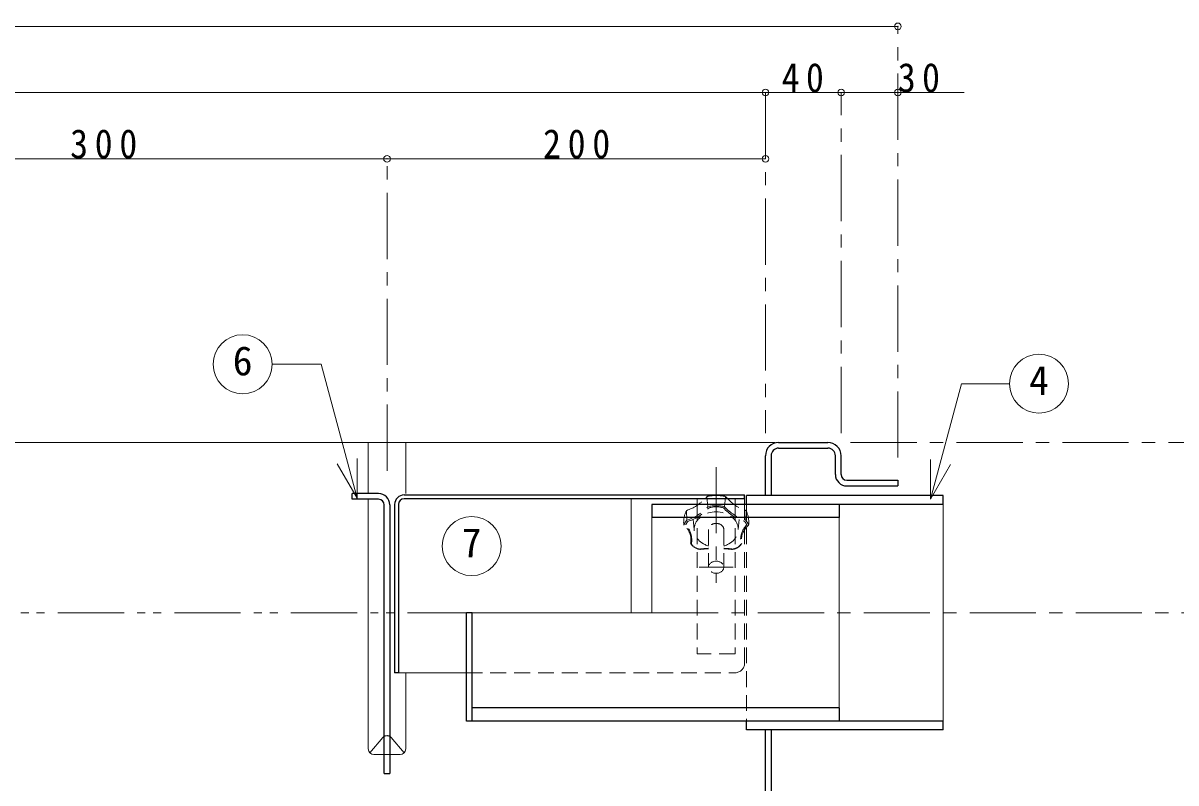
# Model space of a CAD drawing. Units: millimetres at full size, sheet at 1:7. Extents: x -1465 to 1370, y -987 to 980.
# Drawn here: x -187 to 422, y -770 to -369 of the extents above; entities that cross this region are included whole.
import ezdxf
from ezdxf.enums import TextEntityAlignment as Align

# ---------------------------------------------------------------- set-up
doc = ezdxf.new("R2010")
doc.units = ezdxf.units.MM
doc.header["$LTSCALE"] = 7
doc.header["$PDMODE"] = 32
doc.header["$PDSIZE"] = 3.5
for name, pattern in [('CHAIN1', [8, 5, -1, 1, -1]), ('DASHED1', [1.8, 1.2, -0.6]), ('DOUBLE_CHAIN1', [8.8, 5, -1, 0.6, -0.6, 0.6, -1])]:
    doc.linetypes.add(name, pattern=pattern)
doc.layers.add('0-0____1', color=4, linetype='Continuous', lineweight=9)
doc.styles.add('ＭＳ ゴシック', font='')
doc.styles.get('ＭＳ ゴシック').set_extended_font_data('MS Gothic')

msp = doc.modelspace()

# ---------------------------------------------------------------- linework, layer by layer
at = {"layer": '0-0____1'}
for p, q in [((-864.501, -370.38), (275.499, -370.38)), ((-794.501, -405.38), (205.499, -405.38)), ((205.499, -405.38), (245.499, -405.38)), ((245.499, -405.38), (310.499, -405.38)), ((-294.501, -440.38), (5.499, -440.38)), ((5.499, -440.38), (205.499, -440.38)), ((-801.501, -590.38), (210.499, -590.38)), ((134.499, -680.38), (134.499, -620.105)), ((145.499, -630.105), (145.499, -680.38)), ((50.499, -680.38), (145.499, -680.38))]:
    msp.add_line(p, q, dxfattribs=at)
at = {"layer": '0-0____1', "linetype": 'CHAIN1'}
for p, q in [((275.499, -598.38), (275.499, -370.38)), ((205.499, -405.38), (205.499, -585.38)), ((245.499, -585.38), (245.499, -405.38)), ((5.499, -605.38), (5.499, -440.38)), ((250.499, -590.38), (480.499, -590.38)), ((179.499, -603.406), (179.499, -664.545)), ((188.499, -656.345), (170.499, -656.345)), ((145.499, -680.38), (445.499, -680.38))]:
    msp.add_line(p, q, dxfattribs=at)
at = {"layer": '0-0____1', "color": 7, "lineweight": 18}
for p, q in [((-55.205, -549.011), (-29.283, -549.011)), ((-10.325, -619.766), (-29.283, -549.011)), ((292.794, -620.293), (309.134, -559.311)), ((334.509, -559.311), (309.134, -559.311)), ((-4.404, -617.38), (-4.404, -590.38)), ((15.401, -590.38), (15.401, -617.38)), ((-10.325, -619.766), (-20.825, -601.579)), ((-10.325, -619.766), (-10.325, -598.766)), ((292.794, -620.293), (292.794, -599.293)), ((292.794, -620.293), (303.294, -602.107)), ((-4.404, -752.38), (-4.404, -620.38)), ((169.499, -623.105), (169.499, -620.105)), ((189.499, -623.105), (189.499, -620.105)), ((194.499, -623.105), (194.499, -620.105)), ((299.499, -623.105), (299.499, -737.655)), ((244.499, -630.105), (244.499, -730.655)), ((47.499, -712.105), (11.499, -712.105)), ((15.401, -752.38), (15.401, -712.105)), ((-3.53, -754.497), (3.367, -746.269)), ((14.527, -754.497), (7.63, -746.269)), ((3.999, -755.38), (-1.404, -755.38)), ((6.999, -755.38), (12.401, -755.38))]:
    msp.add_line(p, q, dxfattribs=at)
at = {"layer": '0-0____1', "color": 5, "lineweight": 25}
for p, q in [((212.499, -590.38), (238.499, -590.38)), ((212.499, -593.38), (238.499, -593.38)), ((205.499, -618.38), (205.499, -597.38)), ((208.499, -597.38), (208.499, -618.38)), ((242.499, -607.38), (242.499, -597.38)), ((245.499, -607.38), (245.499, -597.38)), ((248.499, -610.38), (275.499, -610.38)), ((248.499, -613.38), (275.499, -613.38)), ((275.499, -610.38), (275.499, -613.38)), ((0.999, -617.38), (-13.001, -617.38)), ((14.499, -618.105), (194.499, -618.105)), ((194.499, -620.105), (14.499, -620.105)), ((194.499, -620.105), (194.499, -618.105)), ((299.499, -618.38), (195.499, -618.38)), ((195.499, -623.105), (195.499, -618.38)), ((299.499, -623.105), (299.499, -618.38)), ((3.999, -765.38), (3.999, -623.38)), ((6.999, -623.38), (6.999, -765.38)), ((9.499, -623.105), (9.499, -712.105)), ((11.499, -623.105), (11.499, -712.105)), ((299.499, -623.105), (145.499, -623.105)), ((145.499, -623.105), (145.499, -630.105)), ((50.499, -680.38), (47.499, -680.38)), ((50.499, -737.655), (50.499, -680.38)), ((11.499, -712.105), (9.499, -712.105)), ((244.499, -730.655), (50.499, -730.655)), ((244.499, -730.655), (244.499, -737.655)), ((205.499, -775.38), (205.499, -742.38)), ((208.499, -742.38), (208.499, -775.38)), ((299.499, -742.38), (299.499, -737.655)), ((3.999, -765.38), (6.999, -765.38))]:
    msp.add_line(p, q, dxfattribs=at)
at = {"layer": '0-0____1', "linetype": 'DASHED1'}
for p, q in [((174.514, -619.061), (175.106, -624.348)), ((184.483, -619.061), (183.891, -624.348)), ((163.742, -626.584), (163.893, -631.462)), ((169.499, -623.105), (169.499, -702.105)), ((169.499, -623.105), (189.499, -623.105)), ((189.499, -623.105), (189.499, -702.105)), ((194.499, -707.105), (194.499, -623.105)), ((195.255, -626.584), (195.104, -631.462)), ((167.848, -636.345), (167.323, -631.023)), ((191.149, -636.345), (191.674, -631.023)), ((175.499, -636.345), (175.499, -656.345)), ((183.499, -636.345), (183.499, -656.345)), ((189.499, -702.105), (169.499, -702.105)), ((47.499, -712.105), (189.499, -712.105)), ((3.999, -755.38), (6.999, -755.38))]:
    msp.add_line(p, q, dxfattribs=at)
at = {"layer": '0-0____1', "color": 7, "linetype": 'DASHED1', "lineweight": 18}
msp.add_line((195.499, -623.105), (195.499, -737.655), dxfattribs=at)
at = {"layer": '0-0____1', "linetype": 'DOUBLE_CHAIN1'}
msp.add_line((-784.501, -680.38), (47.499, -680.38), dxfattribs=at)
at = {"layer": '0-0____1', "color": 5, "lineweight": 25}
for points in [[(0.999, -620.38), (-13.001, -620.38), (-13.001, -617.38)], [(244.499, -623.105), (244.499, -630.105), (145.499, -630.105)], [(299.499, -737.655), (47.499, -737.655), (47.499, -680.38)], [(299.499, -742.38), (195.499, -742.38), (195.499, -737.655)]]:
    msp.add_lwpolyline(points, dxfattribs=at)
at = {"layer": '0-0____1', "color": 7, "lineweight": 18}
for centre in [(-70.805, -549.011), (350.109, -559.311), (50.226, -645.165)]:
    msp.add_circle(centre, 15.6, dxfattribs=at)
at = {"layer": '0-0____1', "color": 5, "lineweight": 25}
for centre, radius, start, end in [((212.499, -597.38), 7, 90, 180), ((238.499, -597.38), 7, 0, 90), ((212.499, -597.38), 4, 90, 180), ((238.499, -597.38), 4, 0, 90), ((248.499, -607.38), 6, 180, 270), ((248.499, -607.38), 3, 180, 270), ((0.999, -623.38), 6, 0, 90), ((0.999, -623.38), 3, 0, 90), ((14.499, -623.105), 5, 90, 180), ((14.499, -623.105), 3, 90, 180)]:
    msp.add_arc(centre, radius, start, end, dxfattribs=at)
at = {"layer": '0-0____1', "linetype": 'DASHED1'}
for centre, radius, start, end in [((157.116, -605.176), 22.16, 289.58128, 319.86945), ((175.589, -620.748), 2, 99.99591, 139.86945), ((179.499, -642.932), 24.526, 80.00409, 99.99591), ((183.409, -620.748), 2, 40.13055, 80.00409), ((201.881, -605.176), 22.16, 220.13055, 250.41872), ((177.444, -632.783), 15.155, 158.39255, 185.07526), ((165.213, -627.939), 2, 143.15782, 158.39255), ((165.213, -627.939), 2, 109.58128, 143.15782), ((156.176, -606.904), 25.742, 287.44449, 317.33928), ((156.176, -606.904), 26.57, 288.07673, 317.33928), ((179.499, -641.896), 18.089, 75.94781, 104.05219), ((179.499, -639.061), 14.648, 75.03322, 104.96678), ((202.821, -606.904), 26.57, 222.66072, 251.92327), ((202.821, -606.904), 25.742, 222.66072, 252.55551), ((193.784, -627.939), 2, 36.84218, 70.41872), ((193.784, -627.939), 2, 21.60745, 36.84218), ((181.553, -632.783), 15.155, 354.92474, 21.60745), ((175.521, -639.99), 14.42, 143.74104, 155.9936), ((175.521, -639.99), 13.582, 144.80935, 153.46405), ((183.477, -639.99), 13.582, 26.53595, 35.19065), ((183.477, -639.99), 14.42, 24.0064, 36.25896), ((156.408, -641.817), 9.719, 348.91968, 52.32451), ((154.953, -641.963), 11.64, 349.60432, 43.69206), ((204.044, -641.963), 11.64, 136.30794, 190.39568), ((202.589, -641.817), 9.719, 127.67549, 191.08032), ((171.471, -640.609), 6.323, 209.10383, 264.78452), ((171.471, -640.609), 6.134, 214.27913, 264.78452), ((187.527, -640.609), 6.134, 275.21548, 325.72087), ((187.527, -640.609), 6.323, 275.21548, 330.89617), ((179.499, -731.406), 84.936, 92.69928, 95.81311), ((179.499, -718.169), 71.965, 93.18628, 96.85179), ((179.499, -718.169), 71.965, 83.14821, 86.81372), ((179.499, -731.406), 84.936, 84.18689, 87.30072), ((189.499, -707.105), 5, 270, 0), ((5.499, -748.38), 3, 60, 120)]:
    msp.add_arc(centre, radius, start, end, dxfattribs=at)
at = {"layer": '0-0____1', "color": 7, "lineweight": 18}
for centre, start, end in [((5.499, -748.38), 120, 135.27973), ((5.499, -748.38), 44.72027, 60), ((-1.404, -752.38), 180, 270), ((12.401, -752.38), 270, 0)]:
    msp.add_arc(centre, 3, start, end, dxfattribs=at)
at = {"layer": '0-0____1', "linetype": 'DASHED1'}
for major_axis, start_param, end_param in [((11.651, 0), 5.062848, 10.6451152), ((4, 0), 6.2831853, 9.424778)]:
    msp.add_ellipse((179.499, -636.345), major_axis=major_axis, ratio=0.8, start_param=start_param, end_param=end_param, dxfattribs=at)
msp.add_ellipse((179.499, -656.345), major_axis=(4, 0), ratio=0.8, dxfattribs=at)
at = {"layer": '0-0____1'}
for p in [(275.499, -370.38), (205.499, -405.38), (245.499, -405.38), (275.499, -405.38), (5.499, -440.38), (205.499, -440.38)]:
    msp.add_point(p, dxfattribs=at)

# ---------------------------------------------------------------- texts
at = {"layer": '0-0____1', "color": 7, "style": 'ＭＳ ゴシック'}
for s, p in [('6', (-76.055, -559.511)), ('4', (344.859, -569.811)), ('7', (44.976, -655.665))]:
    msp.add_text(s, height=15.4, dxfattribs=at).set_placement(p, align=Align.BOTTOM_LEFT)
at = {"layer": '0-0____1', "color": 7, "char_height": 15.4, "attachment_point": 7, "style": 'ＭＳ ゴシック'}
for s, insert in [('\\T1.36;\\W0.9;40', (214.124, -405.38)), ('\\T1.36;\\W0.9;30', (275.499, -405.38)), ('\\T1.38;\\W0.9;300', (-162.001, -440.38)), ('\\T1.38;\\W0.9;200', (87.999, -440.38))]:
    msp.add_mtext(s, dxfattribs=dict(at, insert=insert))

doc.saveas('drawing.dxf')
